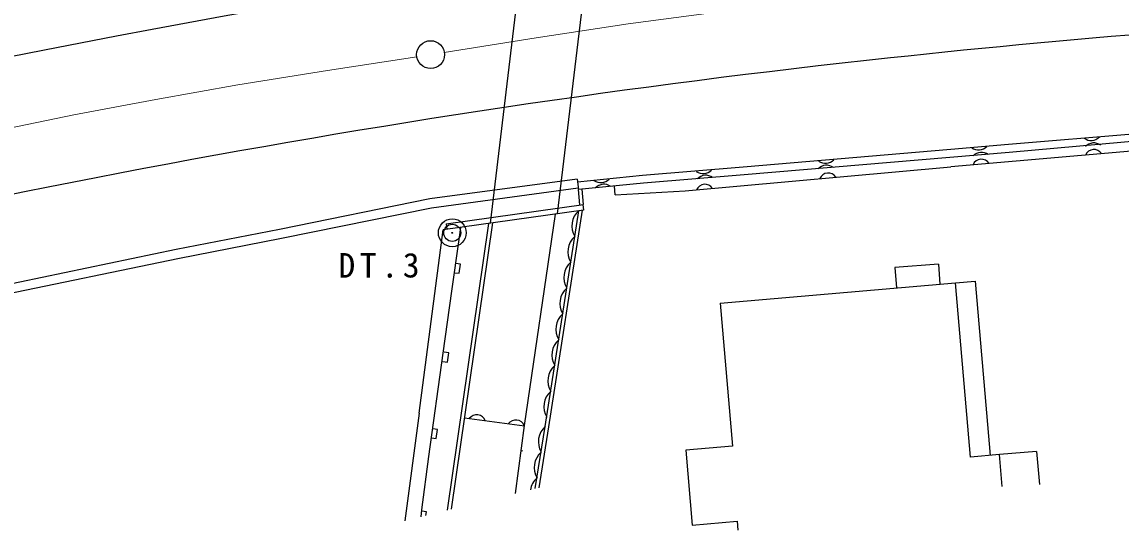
# Model space of a CAD drawing. Units: millimetres, scale not verified. Extents: x 40000 to 680000, y 20000 to 380000.
# Drawn here: x 148783 to 207727, y 253956 to 281192 of the extents above; entities that cross this region are included whole.
import ezdxf

# ---------------------------------------------------------------- set-up
doc = ezdxf.new("R2010")
doc.units = ezdxf.units.MM
doc.header["$LTSCALE"] = 1000
doc.linetypes.add('CHAIN', pattern=[18.5, 12, -1.5, 3.5, -1.5])
for name, color, linetype, lineweight in [('M-BGD', 7, 'Continuous', 25), ('M-BMK', 2, 'CHAIN', 13), ('M-BMK-SRVR', 3, 'Continuous', 25), ('M-STR-STRC', 7, 'Continuous', 25)]:
    doc.layers.add(name, color=color, linetype=linetype, lineweight=lineweight)
doc.styles.add('ＭＳ ゴシック', font='')
doc.styles.get('ＭＳ ゴシック').set_extended_font_data('MS Gothic')

msp = doc.modelspace()

# ---------------------------------------------------------------- linework, layer by layer
at = {"layer": 'M-BGD'}
for p, q in [((177477, 270912), (179587, 288544)), ((173891, 270403), (175994, 287986)), ((221314, 275967), (201688, 274189)), ((224823, 275709), (198553, 273434)), ((208530, 275200), (201647, 274627)), ((198548, 274359), (187433, 273403)), ((201688, 274189), (187482, 273006)), ((201647, 274627), (198548, 274359)), ((182038, 272966), (178547, 272607)), ((187433, 273403), (182038, 272966)), ((187482, 273006), (182095, 272543)), ((184311, 272136), (198553, 273434)), ((178525, 272771), (170646, 271705)), ((178525, 272771), (178601, 272212)), ((182095, 272543), (178601, 272212)), ((180560, 271926), (180534, 272394)), ((178592, 272276), (170730, 271211)), ((178668, 271384), (178598, 272212)), ((178866, 271412), (178797, 272231)), ((180560, 271926), (184311, 272136)), ((170646, 271705), (162582, 270075)), ((170730, 271211), (162680, 269585)), ((171504, 270367), (178866, 271412)), ((178836, 271408), (178878, 271111)), ((178878, 271111), (171346, 270042)), ((175712, 259551), (177365, 270896)), ((176824, 259510), (178616, 271074)), ((177021, 259479), (178823, 271103)), ((162582, 270075), (157042, 268992)), ((170067, 260228), (171346, 270042)), ((171504, 270367), (171546, 270070)), ((171583, 255014), (173799, 270390)), ((171793, 255066), (174005, 270419)), ((172216, 269537), (172307, 270178)), ((162680, 269585), (157141, 268502)), ((171821, 266762), (172216, 269537)), ((157042, 268992), (144792, 266441)), ((157141, 268502), (144899, 265952)), ((172280, 268212), (172033, 268247)), ((172210, 267717), (172280, 268212)), ((197888, 268204), (195555, 268033)), ((197888, 268204), (197966, 267141)), ((171962, 267752), (172210, 267717)), ((195555, 268033), (195635, 266940)), ((186193, 266124), (198799, 267213)), ((198799, 267213), (199851, 267301)), ((199606, 257867), (198799, 267213)), ((199851, 267304), (200658, 257958)), ((171348, 263431), (171821, 266762)), ((186186, 266124), (186848, 258458)), ((171656, 263453), (171408, 263488)), ((170589, 257901), (171348, 263431)), ((171338, 262993), (171586, 262958)), ((171586, 262958), (171656, 263453)), ((170067, 260228), (169293, 254450)), ((172498, 259962), (175711, 259541)), ((171040, 259353), (170793, 259387)), ((175229, 255912), (175712, 259551)), ((176287, 256173), (176824, 259510)), ((176498, 256225), (177021, 259479)), ((170725, 258892), (170972, 258858)), ((170972, 258858), (171040, 259353)), ((186848, 258458), (184352, 258243)), ((184352, 258243), (184699, 254218)), ((170216, 255035), (170589, 257901)), ((201161, 258002), (199606, 257867)), ((203151, 258173), (201161, 258002)), ((201310, 256281), (201161, 258002)), ((203151, 258173), (203304, 256392)), ((170168, 254666), (170216, 255035)), ((170456, 254936), (170208, 254968)), ((170429, 254730), (170456, 254936)), ((184699, 254218), (187105, 254426)), ((187105, 254426), (187146, 253956))]:
    msp.add_line(p, q, dxfattribs=at)
for centre, radius, start, end in [((249590, -224426), 513860, 96.1483, 110.13542), ((206069, 275469), 627, 233.93672, 315.6978), ((206216, 274080), 627, 53.93099, 135.69203), ((200042, 274961), 627, 233.93672, 315.6978), ((200192, 273573), 627, 53.93099, 135.69203), ((206224, 273872), 487, 32.63167, 157.26784), ((191897, 272883), 627, 53.85909, 135.62014), ((191835, 274247), 627, 234.12593, 315.88701), ((200194, 273350), 487, 32.63167, 157.26784), ((185285, 273689), 627, 233.84053, 315.60161), ((185422, 272347), 627, 53.84066, 135.6017), ((191983, 272609), 487, 32.75777, 157.39394), ((179797, 273204), 627, 234.52199, 316.28304), ((179971, 271866), 627, 54.52156, 136.28261), ((185380, 272006), 487, 32.75777, 157.39394), ((179354, 270251), 1105, 131.88033, 210.49562), ((179139, 268867), 1105, 131.88033, 210.49562), ((178925, 267484), 1105, 131.88033, 210.49562), ((178710, 266100), 1105, 131.88033, 210.49562), ((178496, 264716), 1105, 131.88033, 210.49562), ((178281, 263332), 1105, 131.88033, 210.49562), ((178067, 261949), 1105, 131.88033, 210.49562), ((177852, 260565), 1105, 131.88033, 210.49562), ((173147, 259647), 487, 19.3536, 143.98976), ((175246, 259367), 487, 21.32747, 145.96364), ((177557, 258683), 1105, 131.55904, 210.17433), ((175639, 258190), 60, 158.39101, 184.72548), ((177335, 257301), 1105, 131.55904, 210.17433), ((177112, 255918), 1105, 131.55904, 170.1227)]:
    msp.add_arc(centre, radius, start, end, dxfattribs=at)
at = {"layer": 'M-BMK'}
for p, q in [((181271, 281091), (185730, 281688)), ((176330, 280348), (181271, 281091)), ((171405, 279558), (176330, 280348)), ((165146, 278599), (169947, 279330)), ((160352, 277824), (165146, 278599)), ((155953, 277045), (160352, 277824)), ((151563, 276207), (155953, 277045)), ((146665, 275209), (151563, 276207))]:
    msp.add_line(p, q, dxfattribs=at)
at = {"layer": 'M-BMK-SRVR'}
for centre, radius in [((170676, 279444), 746), ((171840, 269889), 746), ((171840, 269889), 458), ((171840, 269889), 22.5)]:
    msp.add_circle(centre, radius, dxfattribs=at)
at = {"layer": 'M-STR-STRC'}
for p, q in [((203183, 280054), (202193, 279962)), ((204173, 280145), (203183, 280054)), ((205163, 280234), (204173, 280145)), ((206153, 280321), (205163, 280234)), ((207143, 280407), (206153, 280321)), ((208134, 280490), (207143, 280407)), ((197249, 279472), (196261, 279368)), ((198238, 279574), (197249, 279472)), ((199226, 279673), (198238, 279574)), ((200215, 279771), (199226, 279673)), ((201204, 279868), (200215, 279771)), ((202193, 279962), (201204, 279868)), ((196261, 279368), (195329, 279269))]:
    msp.add_line(p, q, dxfattribs=at)
msp.add_arc((249590, -224426), 506609, 96.1483, 105.59615, dxfattribs=at)

# ---------------------------------------------------------------- texts
at = {"layer": 'M-BMK-SRVR', "insert": (165743, 267461), "char_height": 1320, "attachment_point": 7, "rotation": 0.184, "style": 'ＭＳ ゴシック'}
msp.add_mtext('\\T1.28;DT.3', dxfattribs=at)

doc.saveas('drawing.dxf')
